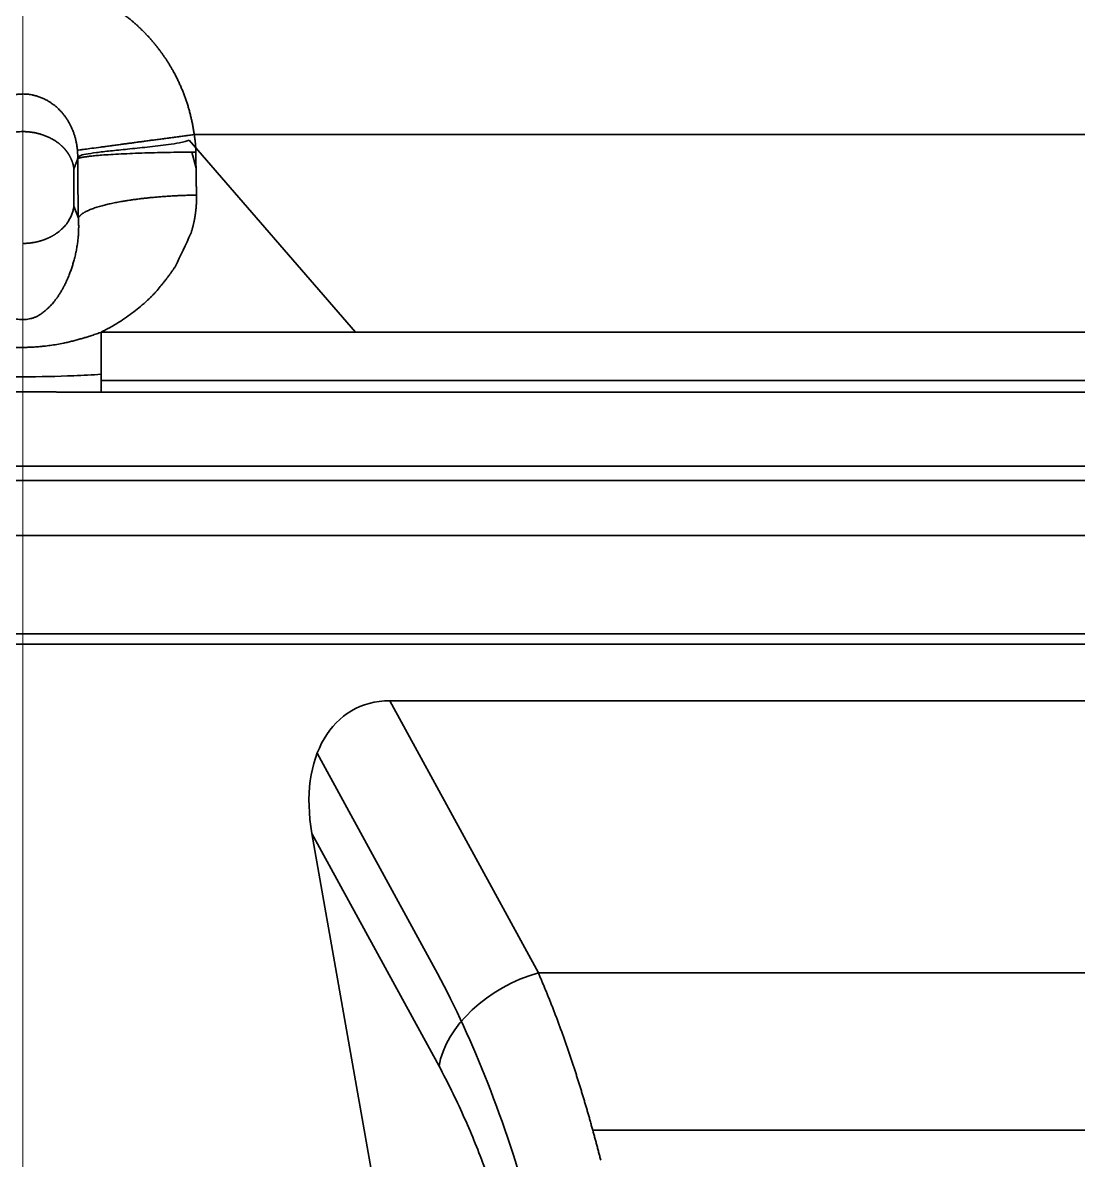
# Model space of a CAD drawing. Header units: millimetres. Extents: x -467 to 269, y 332 to 784.
# Drawn here: x -231.74 to -202.23, y 465.67 to 497.47 of the extents above; entities that cross this region are included whole.
import ezdxf

# ---------------------------------------------------------------- set-up
doc = ezdxf.new("R2010")
doc.units = ezdxf.units.MM
doc.linetypes.add('CENTER', pattern=[50.8, 31.75, -6.35, 6.35, -6.35])
doc.layers.add('1', color=7, linetype='Continuous', true_color=0xffffff)
doc.layers.add('10', color=7, linetype='Continuous', true_color=0xffffff)

msp = doc.modelspace()

# ---------------------------------------------------------------- linework, layer by layer
at = {"layer": '1', "color": 1, "linetype": 'CENTER', "lineweight": 18, "ltscale": 1.52}
msp.add_line((-231.737, 386.87), (-231.737, 766.87), dxfattribs=at)
at = {"layer": '10', "color": 7, "linetype": 'Continuous', "lineweight": 35}
for p, q in [((-227.084, 494.189), (-222.43, 488.822)), ((-200.349, 494.346), (-226.945, 494.346)), ((-227.007, 493.856), (-226.893, 493.409)), ((-230.307, 492.345), (-230.307, 493.386)), ((-230.307, 492.345), (-230.183, 492.012)), ((-197.752, 487.469), (-229.543, 487.469)), ((-197.752, 487.143), (-229.543, 487.143)), ((-106.448, 485.075), (-357.026, 485.075)), ((-357.057, 484.676), (-106.417, 484.676)), ((-357.251, 483.134), (-106.223, 483.134)), ((-67.987, 480.387), (-395.487, 480.387)), ((-395.487, 480.096), (-67.987, 480.096)), ((-221.475, 478.514), (-139.498, 478.514)), ((-217.323, 470.908), (-221.475, 478.514)), ((-223.507, 477.048), (-220.145, 470.891)), ((-220.099, 468.297), (-223.654, 474.808)), ((-223.654, 474.808), (-221.664, 463.524)), ((-217.323, 470.908), (-143.651, 470.908)), ((-146.744, 466.514), (-215.802, 466.514))]:
    msp.add_line(p, q, dxfattribs=at)
for centre, major_axis, ratio, start_param, end_param in [((-220.317, 474.272), (-2.179, 3.992), 0.659664, 5.937525, 7.381519), ((-222.205, 460.301), (-3.039, 14.961), 0.356806, 4.906757, 5.423834), ((-217.323, 468.786), (-2.633, -1.437), 0.659664, 4.366728, 5.810723)]:
    msp.add_ellipse(centre, major_axis=major_axis, ratio=ratio, start_param=start_param, end_param=end_param, dxfattribs=at)
for points, degree, knots in [([(-229.449, 498.044), (-228.965, 497.78), (-228.41, 497.28), (-228.275, 497.136)], 2, [0, 0, 0, 0.738956, 1, 1, 1]), ([(-228.275, 497.136), (-228.113, 496.965), (-227.917, 496.712), (-227.87, 496.648)], 2, [0, 0, 0, 0.752487, 1, 1, 1]), ([(-227.868, 496.648), (-227.659, 496.361), (-227.488, 496.04), (-227.066, 495.243), (-226.945, 494.346)], 2, [0, 0, 0, 0.285657, 0.285657, 1, 1, 1]), ([(-233.265, 493.907), (-233.265, 493.914), (-233.263, 493.929), (-233.261, 493.953), (-233.258, 493.978), (-233.255, 494.005), (-233.251, 494.033), (-233.246, 494.063), (-233.24, 494.095), (-233.234, 494.128), (-233.227, 494.162), (-233.219, 494.198), (-233.197, 494.283), (-233.161, 494.397), (-233.103, 494.538), (-233.039, 494.668), (-232.964, 494.792), (-232.886, 494.899), (-232.823, 494.973), (-232.771, 495.03), (-232.711, 495.089), (-232.624, 495.165), (-232.493, 495.26), (-232.353, 495.338), (-232.222, 495.392), (-232.118, 495.427), (-232.012, 495.453), (-231.904, 495.471), (-231.811, 495.479), (-231.733, 495.48), (-231.671, 495.479), (-231.609, 495.474), (-231.548, 495.467), (-231.496, 495.458), (-231.453, 495.449), (-231.416, 495.441), (-231.376, 495.431), (-231.333, 495.419), (-231.287, 495.404), (-231.238, 495.386), (-231.17, 495.359), (-231.092, 495.321), (-231.009, 495.275), (-230.942, 495.231), (-230.888, 495.193), (-230.847, 495.161), (-230.812, 495.132), (-230.776, 495.1), (-230.735, 495.062), (-230.692, 495.018), (-230.653, 494.975), (-230.619, 494.935), (-230.591, 494.901), (-230.564, 494.865), (-230.538, 494.829), (-230.513, 494.793), (-230.489, 494.755), (-230.466, 494.717), (-230.443, 494.678), (-230.422, 494.639), (-230.401, 494.599), (-230.382, 494.559), (-230.363, 494.518), (-230.346, 494.476), (-230.329, 494.434), (-230.313, 494.392), (-230.299, 494.349), (-230.285, 494.306), (-230.272, 494.263), (-230.261, 494.219), (-230.25, 494.175), (-230.241, 494.131), (-230.232, 494.086), (-230.225, 494.042), (-230.218, 493.997), (-230.213, 493.952), (-230.21, 493.922), (-230.209, 493.907)], 3, [0, 0, 0, 0, 0.004778, 0.009906, 0.015386, 0.021215, 0.027394, 0.033921, 0.040794, 0.048013, 0.055575, 0.063479, 0.071721, 0.111994, 0.139915, 0.16877, 0.204569, 0.231797, 0.252076, 0.265568, 0.280134, 0.304071, 0.337078, 0.378772, 0.40094, 0.422956, 0.444851, 0.466653, 0.488396, 0.500744, 0.513091, 0.525448, 0.537824, 0.550226, 0.556913, 0.564362, 0.572576, 0.581562, 0.591326, 0.601878, 0.613229, 0.635155, 0.654333, 0.670702, 0.684205, 0.694791, 0.702419, 0.712672, 0.724219, 0.737081, 0.751279, 0.76054, 0.769834, 0.779159, 0.788515, 0.7979, 0.807314, 0.816756, 0.826225, 0.83572, 0.84524, 0.854785, 0.864354, 0.873946, 0.883558, 0.893191, 0.902843, 0.912511, 0.922196, 0.931894, 0.941605, 0.951325, 0.961054, 0.970789, 0.980526, 0.990264, 1, 1, 1, 1]), ([(-231.736, 494.429), (-231.736, 494.429), (-231.796, 494.429), (-231.917, 494.422), (-232.096, 494.394), (-232.253, 494.353), (-232.389, 494.305), (-232.506, 494.252), (-232.619, 494.19), (-232.696, 494.137), (-232.743, 494.102), (-232.762, 494.086), (-232.782, 494.069), (-232.801, 494.053), (-232.82, 494.035), (-232.839, 494.018), (-232.857, 493.999), (-232.876, 493.981), (-232.893, 493.962), (-232.911, 493.942), (-232.928, 493.923), (-232.944, 493.902), (-232.96, 493.882), (-232.976, 493.86), (-232.991, 493.839), (-233.006, 493.817), (-233.021, 493.794), (-233.034, 493.771), (-233.048, 493.748), (-233.061, 493.725), (-233.073, 493.701), (-233.084, 493.676), (-233.096, 493.651), (-233.106, 493.626), (-233.116, 493.601), (-233.125, 493.575), (-233.133, 493.549), (-233.141, 493.522), (-233.148, 493.496), (-233.154, 493.469), (-233.159, 493.441), (-233.164, 493.414), (-233.166, 493.395), (-233.167, 493.386)], 3, [0, 0, 0, 0, 0.000468, 0.074522, 0.149953, 0.227513, 0.284653, 0.344359, 0.406833, 0.472284, 0.48548, 0.498837, 0.51236, 0.526048, 0.539904, 0.553929, 0.568124, 0.582491, 0.597031, 0.611746, 0.626635, 0.6417, 0.656943, 0.672363, 0.687961, 0.703739, 0.719697, 0.735836, 0.752155, 0.768656, 0.78534, 0.802206, 0.819256, 0.83649, 0.853908, 0.871512, 0.889302, 0.907278, 0.925443, 0.943796, 0.962339, 0.981073, 1, 1, 1, 1]), ([(-231.736, 494.429), (-231.725, 494.429), (-231.703, 494.428), (-231.669, 494.427), (-231.636, 494.426), (-231.602, 494.423), (-231.569, 494.42), (-231.536, 494.417), (-231.502, 494.413), (-231.469, 494.408), (-231.436, 494.402), (-231.403, 494.396), (-231.37, 494.39), (-231.337, 494.382), (-231.305, 494.374), (-231.272, 494.366), (-231.24, 494.357), (-231.186, 494.34), (-231.111, 494.314), (-231.016, 494.274), (-230.924, 494.228), (-230.834, 494.176), (-230.775, 494.135), (-230.742, 494.109), (-230.732, 494.102), (-230.722, 494.094), (-230.712, 494.086), (-230.702, 494.078), (-230.692, 494.069), (-230.682, 494.061), (-230.673, 494.053), (-230.663, 494.044), (-230.654, 494.035), (-230.644, 494.026), (-230.635, 494.018), (-230.626, 494.009), (-230.617, 493.999), (-230.608, 493.99), (-230.599, 493.981), (-230.59, 493.971), (-230.581, 493.962), (-230.572, 493.952), (-230.564, 493.942), (-230.555, 493.933), (-230.547, 493.923), (-230.538, 493.912), (-230.53, 493.902), (-230.522, 493.892), (-230.514, 493.882), (-230.506, 493.871), (-230.498, 493.86), (-230.49, 493.85), (-230.483, 493.839), (-230.475, 493.828), (-230.468, 493.817), (-230.461, 493.806), (-230.454, 493.794), (-230.447, 493.783), (-230.44, 493.771), (-230.433, 493.76), (-230.426, 493.748), (-230.42, 493.737), (-230.414, 493.725), (-230.407, 493.713), (-230.401, 493.701), (-230.395, 493.688), (-230.39, 493.676), (-230.384, 493.664), (-230.379, 493.651), (-230.373, 493.639), (-230.368, 493.626), (-230.363, 493.614), (-230.359, 493.601), (-230.354, 493.588), (-230.349, 493.575), (-230.345, 493.562), (-230.341, 493.549), (-230.337, 493.536), (-230.333, 493.522), (-230.33, 493.509), (-230.327, 493.496), (-230.323, 493.482), (-230.32, 493.469), (-230.318, 493.455), (-230.315, 493.441), (-230.313, 493.428), (-230.311, 493.414), (-230.309, 493.4), (-230.308, 493.39), (-230.307, 493.386)], 3, [0, 0, 0, 0, 0.013823, 0.027668, 0.041542, 0.05545, 0.069399, 0.083393, 0.09744, 0.111543, 0.125707, 0.139938, 0.154241, 0.168618, 0.183076, 0.197617, 0.212247, 0.226969, 0.272548, 0.319737, 0.368641, 0.419363, 0.472013, 0.478595, 0.485218, 0.491881, 0.498585, 0.50533, 0.512116, 0.518944, 0.525813, 0.532724, 0.539678, 0.546673, 0.553712, 0.560792, 0.567916, 0.575082, 0.582292, 0.589544, 0.59684, 0.60418, 0.611563, 0.61899, 0.626461, 0.633976, 0.641535, 0.649138, 0.656786, 0.664478, 0.672214, 0.679995, 0.687821, 0.695692, 0.703607, 0.711568, 0.719573, 0.727624, 0.73572, 0.743861, 0.752048, 0.76028, 0.768557, 0.77688, 0.785249, 0.793663, 0.802123, 0.810629, 0.819181, 0.827778, 0.836422, 0.845112, 0.853848, 0.862631, 0.87146, 0.880335, 0.889257, 0.898226, 0.907241, 0.916304, 0.925413, 0.93457, 0.943774, 0.953025, 0.962324, 0.971671, 0.981066, 0.990509, 1, 1, 1, 1]), ([(-227.084, 494.189), (-227.121, 494.174), (-227.16, 494.163), (-227.249, 494.139), (-227.301, 494.128), (-227.455, 494.097), (-227.559, 494.081), (-227.866, 494.038), (-228.064, 494.016), (-228.447, 493.975), (-228.632, 493.956), (-228.976, 493.921), (-229.136, 493.905), (-229.429, 493.874), (-229.562, 493.858), (-229.791, 493.828), (-229.888, 493.814), (-230.049, 493.783), (-230.11, 493.768), (-230.161, 493.74), (-230.17, 493.734), (-230.186, 493.719), (-230.192, 493.712), (-230.199, 493.693), (-230.2, 493.689), (-230.201, 493.682), (-230.201, 493.682), (-230.201, 493.682)], 3, [0, 0, 0, 0, 0.024998, 0.024998, 0.05833, 0.05833, 0.124993, 0.124993, 0.258321, 0.258321, 0.391648, 0.391648, 0.524975, 0.524975, 0.658302, 0.658302, 0.791629, 0.791629, 0.924957, 0.924957, 0.958288, 0.958288, 0.99162, 0.99162, 0.999953, 0.999953, 1, 1, 1, 1]), ([(-226.945, 494.346), (-226.943, 494.337), (-226.94, 494.32), (-226.936, 494.294), (-226.931, 494.269), (-226.927, 494.243), (-226.924, 494.217), (-226.92, 494.191), (-226.917, 494.165), (-226.914, 494.14), (-226.911, 494.114), (-226.909, 494.088), (-226.907, 494.062), (-226.905, 494.037), (-226.903, 494.011), (-226.901, 493.985), (-226.9, 493.959), (-226.899, 493.933), (-226.898, 493.908), (-226.898, 493.882), (-226.898, 493.865), (-226.897, 493.856)], 3, [0, 0, 0, 0, 0.053187, 0.106287, 0.159304, 0.212242, 0.265107, 0.317902, 0.370632, 0.423302, 0.475916, 0.528478, 0.580994, 0.633469, 0.685905, 0.738309, 0.790685, 0.843037, 0.895371, 0.94769, 1, 1, 1, 1]), ([(-230.209, 493.907), (-230.193, 493.909), (-230.168, 493.912), (-230.099, 493.921), (-230.055, 493.927), (-229.946, 493.942), (-229.882, 493.951), (-229.733, 493.971), (-229.648, 493.982), (-229.555, 493.995)], 3, [0, 0, 0, 0, 0.25, 0.25, 0.5, 0.5, 0.75, 0.75, 1, 1, 1, 1]), ([(-230.209, 493.907), (-230.208, 493.901), (-230.207, 493.89), (-230.206, 493.873), (-230.204, 493.856), (-230.203, 493.84), (-230.203, 493.823), (-230.202, 493.806), (-230.201, 493.787), (-230.201, 493.765), (-230.2, 493.741), (-230.2, 493.717), (-230.201, 493.693), (-230.201, 493.678), (-230.201, 493.67)], 3, [0, 0, 0, 0, 0.070695, 0.14136, 0.212006, 0.282644, 0.353284, 0.423938, 0.49462, 0.600296, 0.703631, 0.804665, 0.903441, 1, 1, 1, 1]), ([(-229.535, 493.77), (-229.456, 493.776), (-229.37, 493.782), (-229.186, 493.794), (-229.088, 493.799), (-228.883, 493.809), (-228.776, 493.814), (-228.554, 493.823), (-228.44, 493.827), (-228.206, 493.835), (-228.087, 493.838), (-227.848, 493.844), (-227.727, 493.846), (-227.486, 493.85), (-227.366, 493.852), (-227.129, 493.855), (-227.012, 493.856), (-226.897, 493.856)], 3, [0, 0, 0, 0, 0.125, 0.125, 0.25, 0.25, 0.375, 0.375, 0.5, 0.5, 0.625, 0.625, 0.75, 0.75, 0.875, 0.875, 1, 1, 1, 1]), ([(-226.897, 493.856), (-226.897, 493.841), (-226.897, 493.81), (-226.897, 493.763), (-226.896, 493.717), (-226.896, 493.67), (-226.895, 493.624), (-226.895, 493.577), (-226.895, 493.531), (-226.894, 493.484), (-226.893, 493.438), (-226.893, 493.392), (-226.892, 493.345), (-226.892, 493.299), (-226.891, 493.253), (-226.89, 493.206), (-226.889, 493.16), (-226.889, 493.114), (-226.888, 493.068), (-226.887, 493.022), (-226.886, 492.975), (-226.885, 492.929), (-226.884, 492.883), (-226.883, 492.837), (-226.882, 492.791), (-226.881, 492.745), (-226.88, 492.7), (-226.88, 492.669), (-226.879, 492.654)], 3, [0, 0, 0, 0, 0.038422, 0.076847, 0.115275, 0.153706, 0.19214, 0.230577, 0.269018, 0.307461, 0.345908, 0.384358, 0.422811, 0.461267, 0.499727, 0.538189, 0.576655, 0.615125, 0.653597, 0.692073, 0.730552, 0.769034, 0.80752, 0.846009, 0.884502, 0.922998, 0.961497, 1, 1, 1, 1]), ([(-226.879, 492.654), (-226.879, 492.645), (-226.879, 492.627), (-226.879, 492.6), (-226.879, 492.573), (-226.879, 492.545), (-226.879, 492.518), (-226.88, 492.491), (-226.881, 492.464), (-226.882, 492.437), (-226.883, 492.41), (-226.885, 492.383), (-226.887, 492.356), (-226.889, 492.329), (-226.891, 492.302), (-226.893, 492.275), (-226.896, 492.249), (-226.899, 492.222), (-226.902, 492.195), (-226.905, 492.168), (-226.909, 492.141), (-226.913, 492.114), (-226.917, 492.087), (-226.921, 492.06), (-226.925, 492.033), (-226.93, 492.007), (-226.935, 491.98), (-226.94, 491.953), (-226.945, 491.926), (-226.951, 491.9), (-226.957, 491.873), (-226.963, 491.846), (-226.969, 491.819), (-226.976, 491.793), (-226.982, 491.766), (-226.989, 491.739), (-226.996, 491.713), (-227.004, 491.686), (-227.011, 491.659), (-227.019, 491.633), (-227.027, 491.606), (-227.032, 491.589), (-227.035, 491.58)], 3, [0, 0, 0, 0, 0.024493, 0.048992, 0.0735, 0.098016, 0.122544, 0.147085, 0.17164, 0.196211, 0.220799, 0.245407, 0.270035, 0.294685, 0.319358, 0.344057, 0.368783, 0.393537, 0.41832, 0.443135, 0.467983, 0.492866, 0.517784, 0.542739, 0.567734, 0.592769, 0.617845, 0.642965, 0.66813, 0.693341, 0.7186, 0.743908, 0.769266, 0.794677, 0.82014, 0.845659, 0.871234, 0.896866, 0.922558, 0.94831, 0.974123, 1, 1, 1, 1]), ([(-230.307, 492.345), (-230.308, 492.337), (-230.309, 492.328), (-230.311, 492.311), (-230.315, 492.286), (-230.327, 492.227), (-230.341, 492.177), (-230.375, 492.077), (-230.405, 492.012), (-230.454, 491.932), (-230.464, 491.916), (-230.486, 491.885), (-230.497, 491.869), (-230.532, 491.823), (-230.557, 491.793), (-230.611, 491.735), (-230.641, 491.706), (-230.688, 491.665), (-230.704, 491.651), (-230.738, 491.624), (-230.755, 491.611), (-230.773, 491.598)], 3, [0, 0, 0, 0, 0.03125, 0.03125, 0.0625, 0.125, 0.25, 0.25, 0.5, 0.5, 0.5625, 0.5625, 0.625, 0.625, 0.75, 0.75, 0.875, 0.875, 0.9375, 0.9375, 1, 1, 1, 1]), ([(-230.638, 490.003), (-230.633, 490.011), (-230.624, 490.027), (-230.611, 490.052), (-230.597, 490.078), (-230.584, 490.103), (-230.57, 490.13), (-230.557, 490.157), (-230.543, 490.185), (-230.53, 490.213), (-230.517, 490.241), (-230.503, 490.271), (-230.49, 490.3), (-230.477, 490.331), (-230.461, 490.371), (-230.441, 490.421), (-230.418, 490.48), (-230.397, 490.538), (-230.377, 490.595), (-230.358, 490.65), (-230.341, 490.705), (-230.325, 490.758), (-230.302, 490.838), (-230.274, 490.944), (-230.245, 491.077), (-230.22, 491.21), (-230.2, 491.341), (-230.189, 491.446), (-230.182, 491.526), (-230.179, 491.579), (-230.176, 491.63), (-230.174, 491.68), (-230.174, 491.728), (-230.173, 491.773), (-230.174, 491.818), (-230.175, 491.86), (-230.176, 491.9), (-230.178, 491.939), (-230.18, 491.976), (-230.182, 492), (-230.183, 492.012)], 3, [0, 0, 0, 0, 0.014481, 0.029197, 0.044147, 0.059331, 0.07475, 0.090402, 0.106288, 0.122408, 0.13876, 0.155345, 0.172162, 0.189212, 0.206494, 0.239933, 0.272399, 0.303895, 0.334421, 0.36398, 0.392574, 0.420206, 0.446877, 0.514655, 0.58026, 0.643705, 0.705006, 0.764181, 0.78895, 0.812781, 0.835674, 0.857633, 0.87866, 0.898758, 0.917929, 0.936177, 0.953505, 0.969915, 0.985412, 1, 1, 1, 1]), ([(-230.773, 491.598), (-230.777, 491.595), (-230.786, 491.589), (-230.798, 491.58), (-230.811, 491.572), (-230.824, 491.563), (-230.837, 491.555), (-230.85, 491.547), (-230.863, 491.538), (-230.876, 491.53), (-230.889, 491.523), (-230.903, 491.515), (-230.916, 491.507), (-230.93, 491.5), (-230.943, 491.493), (-230.957, 491.485), (-230.971, 491.478), (-230.985, 491.471), (-230.999, 491.465), (-231.013, 491.458), (-231.027, 491.451), (-231.041, 491.445), (-231.056, 491.439), (-231.07, 491.433), (-231.084, 491.427), (-231.099, 491.421), (-231.113, 491.415), (-231.128, 491.41), (-231.143, 491.405), (-231.157, 491.399), (-231.172, 491.394), (-231.187, 491.389), (-231.202, 491.384), (-231.217, 491.38), (-231.231, 491.375), (-231.246, 491.371), (-231.261, 491.366), (-231.277, 491.362), (-231.292, 491.358), (-231.307, 491.354), (-231.322, 491.351), (-231.337, 491.347), (-231.352, 491.344), (-231.368, 491.34), (-231.383, 491.337), (-231.398, 491.334), (-231.413, 491.331), (-231.429, 491.329), (-231.444, 491.326), (-231.46, 491.324), (-231.475, 491.321), (-231.49, 491.319), (-231.506, 491.317), (-231.521, 491.315), (-231.537, 491.313), (-231.552, 491.312), (-231.567, 491.31), (-231.583, 491.309), (-231.598, 491.307), (-231.614, 491.306), (-231.629, 491.305), (-231.645, 491.304), (-231.66, 491.304), (-231.675, 491.303), (-231.691, 491.303), (-231.706, 491.302), (-231.722, 491.302), (-231.732, 491.302), (-231.737, 491.302)], 3, [0, 0, 0, 0, 0.017118, 0.034157, 0.051119, 0.068005, 0.084814, 0.101548, 0.118207, 0.134792, 0.151305, 0.167744, 0.184112, 0.200409, 0.216636, 0.232794, 0.248883, 0.264904, 0.280858, 0.296746, 0.312569, 0.328328, 0.344022, 0.359654, 0.375224, 0.390734, 0.406183, 0.421572, 0.436904, 0.452178, 0.467395, 0.482557, 0.497665, 0.512718, 0.527719, 0.542669, 0.557567, 0.572416, 0.587216, 0.601968, 0.616674, 0.631334, 0.645949, 0.660521, 0.67505, 0.689537, 0.703984, 0.718392, 0.732761, 0.747094, 0.76139, 0.775651, 0.789878, 0.804073, 0.818235, 0.832368, 0.846471, 0.860546, 0.874594, 0.888615, 0.902613, 0.916586, 0.930538, 0.944468, 0.958378, 0.972269, 0.986143, 1, 1, 1, 1]), ([(-227.468, 490.664), (-227.475, 490.654), (-227.49, 490.632), (-227.511, 490.6), (-227.533, 490.568), (-227.556, 490.536), (-227.578, 490.504), (-227.601, 490.472), (-227.624, 490.441), (-227.647, 490.409), (-227.671, 490.377), (-227.695, 490.345), (-227.719, 490.314), (-227.743, 490.282), (-227.768, 490.251), (-227.793, 490.219), (-227.818, 490.188), (-227.843, 490.156), (-227.869, 490.125), (-227.886, 490.104), (-227.895, 490.094)], 3, [0, 0, 0, 0, 0.053772, 0.107747, 0.161927, 0.216311, 0.270903, 0.325702, 0.380711, 0.435931, 0.491363, 0.547009, 0.602869, 0.658944, 0.715237, 0.771749, 0.828479, 0.885431, 0.942604, 1, 1, 1, 1]), ([(-232.836, 490.003), (-232.832, 489.996), (-232.824, 489.982), (-232.812, 489.961), (-232.8, 489.941), (-232.788, 489.921), (-232.776, 489.901), (-232.763, 489.882), (-232.751, 489.862), (-232.738, 489.843), (-232.725, 489.824), (-232.712, 489.805), (-232.699, 489.787), (-232.686, 489.769), (-232.673, 489.751), (-232.659, 489.733), (-232.646, 489.715), (-232.621, 489.684), (-232.582, 489.637), (-232.527, 489.575), (-232.466, 489.513), (-232.4, 489.451), (-232.336, 489.396), (-232.281, 489.353), (-232.236, 489.322), (-232.2, 489.299), (-232.164, 489.278), (-232.118, 489.255), (-232.061, 489.23), (-231.988, 489.206), (-231.912, 489.188), (-231.832, 489.176), (-231.751, 489.172), (-231.67, 489.175), (-231.591, 489.184), (-231.527, 489.197), (-231.476, 489.21), (-231.437, 489.223), (-231.399, 489.237), (-231.346, 489.26), (-231.281, 489.294), (-231.22, 489.333), (-231.169, 489.371), (-231.126, 489.406), (-231.078, 489.447), (-231.029, 489.493), (-230.98, 489.542), (-230.932, 489.592), (-230.887, 489.643), (-230.849, 489.689), (-230.817, 489.731), (-230.789, 489.767), (-230.763, 489.804), (-230.737, 489.842), (-230.711, 489.881), (-230.686, 489.921), (-230.662, 489.961), (-230.646, 489.989), (-230.638, 490.003)], 3, [0, 0, 0, 0, 0.009871, 0.019659, 0.029365, 0.038987, 0.048527, 0.057983, 0.067358, 0.07665, 0.085859, 0.094987, 0.104032, 0.112996, 0.121877, 0.130677, 0.139396, 0.148033, 0.178527, 0.210221, 0.243132, 0.277278, 0.311189, 0.337381, 0.352886, 0.367399, 0.380947, 0.393562, 0.415425, 0.436295, 0.456572, 0.47669, 0.497089, 0.516762, 0.536364, 0.556267, 0.567206, 0.578408, 0.589931, 0.601831, 0.628565, 0.658493, 0.675591, 0.695883, 0.719376, 0.745548, 0.771751, 0.797992, 0.824276, 0.850609, 0.868168, 0.886044, 0.904237, 0.922748, 0.941579, 0.96073, 0.980204, 1, 1, 1, 1]), ([(-228.013, 489.949), (-228.021, 489.94), (-228.038, 489.923), (-228.063, 489.897), (-228.088, 489.87), (-228.114, 489.844), (-228.14, 489.819), (-228.166, 489.793), (-228.193, 489.767), (-228.219, 489.742), (-228.246, 489.716), (-228.273, 489.691), (-228.353, 489.619), (-228.488, 489.502), (-228.685, 489.347), (-228.891, 489.201), (-229.055, 489.097), (-229.169, 489.027), (-229.232, 488.991), (-229.295, 488.955), (-229.358, 488.92), (-229.42, 488.887), (-229.483, 488.854), (-229.525, 488.833), (-229.546, 488.823)], 3, [0, 0, 0, 0, 0.019081, 0.038207, 0.057379, 0.076598, 0.095865, 0.115181, 0.134545, 0.15396, 0.173425, 0.192941, 0.212509, 0.343415, 0.47483, 0.606986, 0.740111, 0.778249, 0.816041, 0.853492, 0.890608, 0.927394, 0.963856, 1, 1, 1, 1]), ([(-233.933, 488.824), (-233.914, 488.817), (-233.878, 488.804), (-233.822, 488.784), (-233.766, 488.764), (-233.71, 488.744), (-233.653, 488.725), (-233.595, 488.706), (-233.537, 488.687), (-233.478, 488.668), (-233.412, 488.648), (-233.34, 488.626), (-233.265, 488.605), (-233.193, 488.586), (-233.125, 488.569), (-233.06, 488.554), (-233, 488.541), (-232.944, 488.529), (-232.876, 488.515), (-232.792, 488.499), (-232.693, 488.481), (-232.595, 488.464), (-232.496, 488.449), (-232.399, 488.436), (-232.302, 488.425), (-232.206, 488.415), (-232.112, 488.407), (-232.019, 488.401), (-231.926, 488.397), (-231.835, 488.395), (-231.735, 488.394), (-231.625, 488.396), (-231.505, 488.401), (-231.384, 488.408), (-231.263, 488.417), (-231.125, 488.43), (-230.965, 488.45), (-230.781, 488.478), (-230.634, 488.506), (-230.527, 488.529), (-230.463, 488.544), (-230.401, 488.559), (-230.339, 488.574), (-230.279, 488.59), (-230.22, 488.606), (-230.162, 488.622), (-230.104, 488.639), (-230.051, 488.654), (-229.999, 488.669), (-229.948, 488.685), (-229.893, 488.702), (-229.834, 488.721), (-229.771, 488.741), (-229.704, 488.764), (-229.634, 488.788), (-229.586, 488.806), (-229.562, 488.815)], 3, [0, 0, 0, 0, 0.013338, 0.026764, 0.040284, 0.053899, 0.067613, 0.081429, 0.09535, 0.109379, 0.123518, 0.142217, 0.159951, 0.176707, 0.192473, 0.207241, 0.221004, 0.233754, 0.245485, 0.268063, 0.290449, 0.312677, 0.334721, 0.356521, 0.378037, 0.399248, 0.420147, 0.440739, 0.461041, 0.481078, 0.500869, 0.527147, 0.553589, 0.580171, 0.606856, 0.633579, 0.672304, 0.71357, 0.757508, 0.77231, 0.786923, 0.801344, 0.815568, 0.829589, 0.843408, 0.857031, 0.870464, 0.883715, 0.89481, 0.906902, 0.919985, 0.934051, 0.949092, 0.965102, 0.982074, 1, 1, 1, 1]), ([(-229.543, 487.143), (-229.543, 487.21), (-229.543, 487.297), (-229.543, 487.509), (-229.543, 487.635), (-229.543, 487.922), (-229.543, 488.082), (-229.543, 488.433), (-229.543, 488.622), (-229.543, 488.821)], 3, [0, 0, 0, 0, 0.25, 0.25, 0.5, 0.5, 0.75, 0.75, 1, 1, 1, 1]), ([(-233.932, 487.643), (-233.68, 487.627), (-233.424, 487.613), (-232.693, 487.584), (-232.216, 487.574), (-231.258, 487.574), (-230.78, 487.584), (-230.05, 487.614), (-229.795, 487.627), (-229.543, 487.643)], 3, [0, 0, 0, 0, 0.176217, 0.176217, 0.4997, 0.4997, 0.823183, 0.823183, 1, 1, 1, 1]), ([(-229.543, 487.143), (-229.767, 487.143), (-229.91, 487.144), (-230.032, 487.144), (-230.246, 487.145), (-230.652, 487.148), (-230.697, 487.148), (-230.974, 487.15), (-231.252, 487.151), (-231.5, 487.153), (-231.778, 487.152), (-232.14, 487.152), (-232.314, 487.151), (-232.391, 487.151), (-232.827, 487.148), (-233.086, 487.146), (-233.369, 487.145), (-233.702, 487.143), (-233.932, 487.143)], 2, [0, 0, 0, 0.075, 0.075, 0.15, 0.15, 0.25, 0.25, 0.375, 0.375, 0.5, 0.5, 0.625, 0.625, 0.75, 0.75, 0.875, 0.875, 1, 1, 1]), ([(-215.579, 465.671), (-215.584, 465.69), (-215.593, 465.727), (-215.608, 465.784), (-215.622, 465.84), (-215.637, 465.896), (-215.652, 465.952), (-215.666, 466.009), (-215.681, 466.065), (-215.696, 466.121), (-215.711, 466.177), (-215.726, 466.234), (-215.741, 466.29), (-215.757, 466.346), (-215.772, 466.403), (-215.787, 466.459), (-215.803, 466.515), (-215.818, 466.572), (-215.834, 466.628), (-215.85, 466.684), (-215.865, 466.741), (-215.881, 466.797), (-215.897, 466.853), (-215.913, 466.909), (-215.93, 466.966), (-215.946, 467.022), (-215.962, 467.078), (-215.978, 467.134), (-215.995, 467.19), (-216.011, 467.247), (-216.028, 467.303), (-216.045, 467.359), (-216.062, 467.415), (-216.078, 467.471), (-216.095, 467.527), (-216.112, 467.583), (-216.129, 467.639), (-216.147, 467.695), (-216.164, 467.75), (-216.181, 467.806), (-216.199, 467.862), (-216.216, 467.918), (-216.234, 467.973), (-216.252, 468.029), (-216.269, 468.084), (-216.287, 468.14), (-216.305, 468.195), (-216.323, 468.251), (-216.341, 468.306), (-216.359, 468.361), (-216.378, 468.417), (-216.396, 468.472), (-216.414, 468.527), (-216.433, 468.582), (-216.451, 468.637), (-216.47, 468.692), (-216.489, 468.747), (-216.507, 468.801), (-216.526, 468.856), (-216.545, 468.911), (-216.564, 468.965), (-216.583, 469.02), (-216.603, 469.074), (-216.622, 469.128), (-216.641, 469.182), (-216.661, 469.236), (-216.68, 469.29), (-216.7, 469.344), (-216.72, 469.398), (-216.739, 469.452), (-216.759, 469.505), (-216.779, 469.559), (-216.799, 469.612), (-216.819, 469.666), (-216.839, 469.719), (-216.859, 469.772), (-216.88, 469.825), (-216.9, 469.878), (-216.921, 469.931), (-216.941, 469.983), (-216.962, 470.036), (-216.982, 470.088), (-217.003, 470.14), (-217.024, 470.193), (-217.045, 470.245), (-217.066, 470.296), (-217.087, 470.348), (-217.108, 470.4), (-217.129, 470.451), (-217.15, 470.503), (-217.172, 470.554), (-217.193, 470.605), (-217.215, 470.656), (-217.236, 470.706), (-217.258, 470.757), (-217.279, 470.807), (-217.301, 470.858), (-217.316, 470.891), (-217.323, 470.908)], 3, [0, 0, 0, 0, 0.009484, 0.018987, 0.028511, 0.038055, 0.047619, 0.057203, 0.066806, 0.07643, 0.086074, 0.095737, 0.105421, 0.115124, 0.124847, 0.134591, 0.144353, 0.154136, 0.163939, 0.173761, 0.183603, 0.193464, 0.203345, 0.213246, 0.223167, 0.233107, 0.243066, 0.253045, 0.263044, 0.273062, 0.283099, 0.293156, 0.303232, 0.313327, 0.323442, 0.333576, 0.343729, 0.353902, 0.364093, 0.374305, 0.384535, 0.394786, 0.405055, 0.415344, 0.425653, 0.435981, 0.446328, 0.456695, 0.467082, 0.477488, 0.487913, 0.498358, 0.508823, 0.519308, 0.529812, 0.540336, 0.550879, 0.561442, 0.572025, 0.582627, 0.593249, 0.603891, 0.614553, 0.625234, 0.635936, 0.646656, 0.657397, 0.668158, 0.678938, 0.689738, 0.700557, 0.711396, 0.722255, 0.733133, 0.744031, 0.754948, 0.765885, 0.776842, 0.787817, 0.798813, 0.809827, 0.820861, 0.831914, 0.842987, 0.854078, 0.865189, 0.876319, 0.887468, 0.898636, 0.909823, 0.92103, 0.932255, 0.943499, 0.954761, 0.966043, 0.977343, 0.988662, 1, 1, 1, 1])]:
    msp.add_open_spline(points, degree=degree, knots=knots, dxfattribs=at)
for points, weights in [([(-229.555, 493.995), (-228.907, 494.082), (-227.963, 494.209), (-226.945, 494.346)], [1.00911346872, 0.978825085985, 1.02403370858, 1.14473933651]), ([(-230.201, 493.67), (-230.148, 493.705), (-229.927, 493.739), (-229.535, 493.77)], [1.15126289753, 1.07354023384, 1.02576945797, 1.00795056992]), ([(-229.517, 492.357), (-228.863, 492.534), (-227.908, 492.637), (-226.879, 492.654)], [1.00787941818, 0.979585510862, 1.02749125176, 1.15159664087]), ([(-230.183, 492.012), (-230.13, 492.132), (-229.909, 492.251), (-229.517, 492.357)], [1.15159747974, 1.07357351886, 1.02566749834, 1.00787941818])]:
    msp.add_rational_spline(points, weights, degree=3, dxfattribs=at)
for points, degree in [([(-230.201, 493.67), (-230.307, 493.386)], 1), ([(-230.201, 493.684), (-230.202, 493.678), (-230.202, 493.672), (-230.203, 493.666)], 3), ([(-230.201, 493.67), (-230.2, 493.484), (-230.198, 493.114), (-230.192, 492.561), (-230.186, 492.194), (-230.183, 492.012)], 3), ([(-227.035, 491.581), (-227.18, 491.269), (-227.324, 490.963), (-227.468, 490.664)], 3), ([(-227.895, 490.094), (-227.934, 490.045), (-227.974, 489.997), (-228.013, 489.949)], 3), ([(-229.545, 488.821), (-218.948, 488.822), (-208.35, 488.823), (-197.753, 488.824)], 3), ([(-218.355, 464.108), (-218.506, 464.583), (-218.834, 465.532), (-219.404, 466.929), (-219.855, 467.851), (-220.099, 468.297)], 3)]:
    msp.add_open_spline(points, degree=degree, dxfattribs=at)

doc.saveas('drawing.dxf')
